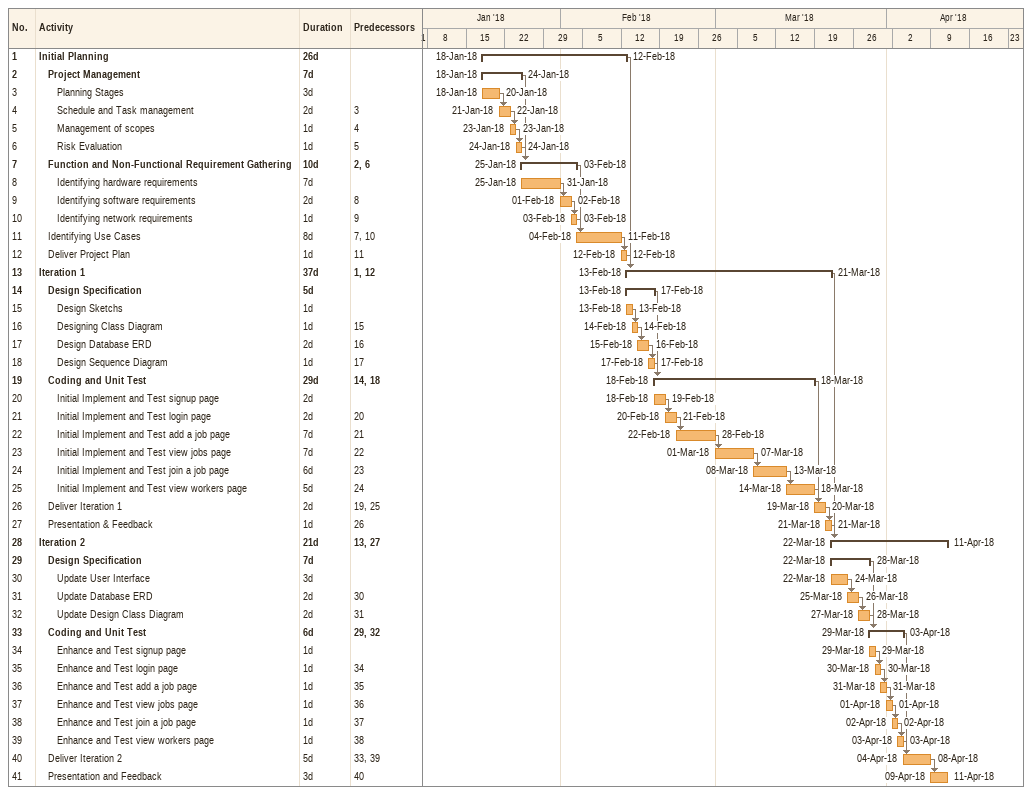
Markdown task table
| ID | Level | Task | Duration | Start | Finish | Predecessors |
|---|---|---|---|---|---|---|
| 1 | 1 | **Initial Planning** | 26d | 2018-01-18 | 2018-02-12 |  |
| 2 | 2 | **Project Management** | 7d | 2018-01-18 | 2018-01-24 |  |
| 3 | 3 | Planning Stages | 3d | 2018-01-18 | 2018-01-20 |  |
| 4 | 3 | Schedule and Task management | 2d | 2018-01-21 | 2018-01-22 | 3 |
| 5 | 3 | Management of scopes | 1d | 2018-01-23 | 2018-01-23 | 4 |
| 6 | 3 | Risk Evaluation | 1d | 2018-01-24 | 2018-01-24 | 5 |
| 7 | 2 | **Function and Non-Functional Requirement Gathering** | 10d | 2018-01-25 | 2018-02-03 | 2, 6 |
| 8 | 3 | Identifying hardware requirements | 7d | 2018-01-25 | 2018-01-31 |  |
| 9 | 3 | Identifying software requirements | 2d | 2018-02-01 | 2018-02-02 | 8 |
| 10 | 3 | Identifying network requirements | 1d | 2018-02-03 | 2018-02-03 | 9 |
| 11 | 2 | Identifying Use Cases | 8d | 2018-02-04 | 2018-02-11 | 7, 10 |
| 12 | 2 | Deliver Project Plan | 1d | 2018-02-12 | 2018-02-12 | 11 |
| 13 | 1 | **Iteration 1** | 37d | 2018-02-13 | 2018-03-21 | 1, 12 |
| 14 | 2 | **Design Specification** | 5d | 2018-02-13 | 2018-02-17 |  |
| 15 | 3 | Design Sketchs | 1d | 2018-02-13 | 2018-02-13 |  |
| 16 | 3 | Designing Class Diagram | 1d | 2018-02-14 | 2018-02-14 | 15 |
| 17 | 3 | Design Database ERD | 2d | 2018-02-15 | 2018-02-16 | 16 |
| 18 | 3 | Design Sequence Diagram | 1d | 2018-02-17 | 2018-02-17 | 17 |
| 19 | 2 | **Coding and Unit Test** | 29d | 2018-02-18 | 2018-03-18 | 14, 18 |
| 20 | 3 | Initial Implement and Test signup page | 2d | 2018-02-18 | 2018-02-19 |  |
| 21 | 3 | Initial Implement and Test login page | 2d | 2018-02-20 | 2018-02-21 | 20 |
| 22 | 3 | Initial Implement and Test add a job page | 7d | 2018-02-22 | 2018-02-28 | 21 |
| 23 | 3 | Initial Implement and Test view jobs page | 7d | 2018-03-01 | 2018-03-07 | 22 |
| 24 | 3 | Initial Implement and Test join a job page | 6d | 2018-03-08 | 2018-03-13 | 23 |
| 25 | 3 | Initial Implement and Test view workers page | 5d | 2018-03-14 | 2018-03-18 | 24 |
| 26 | 2 | Deliver Iteration 1 | 2d | 2018-03-19 | 2018-03-20 | 19, 25 |
| 27 | 2 | Presentation & Feedback | 1d | 2018-03-21 | 2018-03-21 | 26 |
| 28 | 1 | **Iteration 2** | 21d | 2018-03-22 | 2018-04-11 | 13, 27 |
| 29 | 2 | **Design Specification** | 7d | 2018-03-22 | 2018-03-28 |  |
| 30 | 3 | Update User Interface | 3d | 2018-03-22 | 2018-03-24 |  |
| 31 | 3 | Update Database ERD | 2d | 2018-03-25 | 2018-03-26 | 30 |
| 32 | 3 | Update Design Class Diagram | 2d | 2018-03-27 | 2018-03-28 | 31 |
| 33 | 2 | **Coding and Unit Test** | 6d | 2018-03-29 | 2018-04-03 | 29, 32 |
| 34 | 3 | Enhance and Test signup page | 1d | 2018-03-29 | 2018-03-29 |  |
| 35 | 3 | Enhance and Test login page | 1d | 2018-03-30 | 2018-03-30 | 34 |
| 36 | 3 | Enhance and Test add a job page | 1d | 2018-03-31 | 2018-03-31 | 35 |
| 37 | 3 | Enhance and Test view jobs page | 1d | 2018-04-01 | 2018-04-01 | 36 |
| 38 | 3 | Enhance and Test join a job page | 1d | 2018-04-02 | 2018-04-02 | 37 |
| 39 | 3 | Enhance and Test view workers page | 1d | 2018-04-03 | 2018-04-03 | 38 |
| 40 | 2 | Deliver Iteration 2 | 5d | 2018-04-04 | 2018-04-08 | 33, 39 |
| 41 | 2 | Presentation and Feedback | 3d | 2018-04-09 | 2018-04-11 | 40 |
